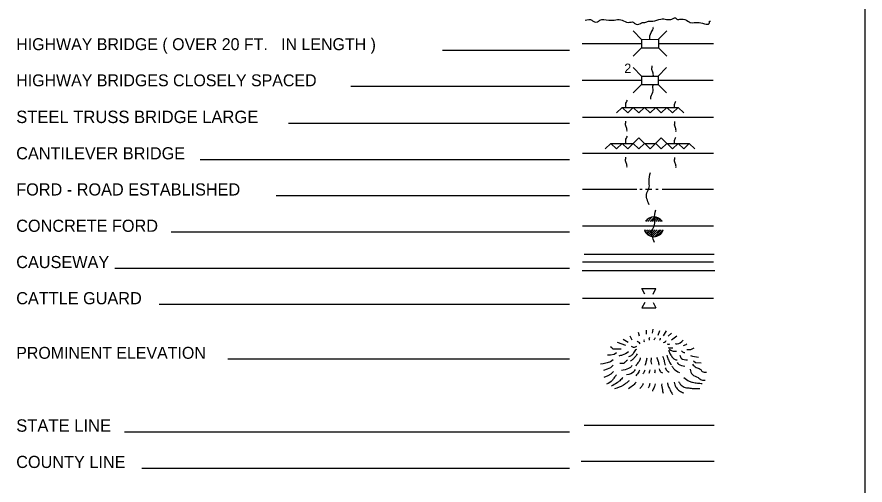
# Model space of a CAD drawing. Extents: x 1172052 to 1638052, y 15900200 to 16275684.
# Drawn here: x 1605823 to 1636052, y 16021555 to 16038234 of the extents above; entities that cross this region are included whole.
import ezdxf

# ---------------------------------------------------------------- set-up
doc = ezdxf.new("R2010")
doc.units = 0
doc.layers.add('L12', color=7, linetype='Continuous')
doc.layers.add('L23', color=7, linetype='Continuous')

msp = doc.modelspace()

# ---------------------------------------------------------------- linework, layer by layer
at = {"layer": 'L12'}
for p, q in [((1625971, 16037290), (1628088, 16037290)), ((1628690, 16037290), (1630649, 16037290)), ((1625966, 16035980), (1628083, 16035980)), ((1628680, 16035980), (1630639, 16035980)), ((1625982, 16034660), (1630654, 16034660)), ((1625982, 16033377), (1630654, 16033377)), ((1625982, 16032094), (1627914, 16032094)), ((1628030, 16032094), (1628104, 16032094)), ((1628231, 16032094), (1628458, 16032094)), ((1628590, 16032094), (1628674, 16032094)), ((1628817, 16032094), (1630654, 16032094)), ((1625982, 16030795), (1630654, 16030795)), ((1625982, 16029512), (1630654, 16029512)), ((1625982, 16028213), (1630654, 16028213))]:
    msp.add_line(p, q, dxfattribs=at)
at = {"layer": 'L23'}
for p, q in [((1636052, 15907051), (1636052, 16081292)), ((1628088, 16037437), (1627787, 16037738)), ((1628690, 16037438), (1628991, 16037738)), ((1628088, 16037437), (1628690, 16037438)), ((1628088, 16037437), (1628088, 16037137)), ((1628690, 16037438), (1628690, 16037137)), ((1628088, 16037137), (1627787, 16036836)), ((1628088, 16037137), (1628690, 16037137)), ((1628690, 16037137), (1628991, 16036836)), ((1620997, 16037052), (1625517, 16037052)), ((1628083, 16036128), (1627782, 16036429)), ((1628680, 16036128), (1628981, 16036429)), ((1628083, 16036128), (1628083, 16035827)), ((1628083, 16036128), (1628680, 16036128)), ((1628680, 16036128), (1628680, 16035827)), ((1617729, 16035764), (1625517, 16035764)), ((1628083, 16035827), (1627782, 16035531)), ((1628083, 16035827), (1628680, 16035827)), ((1628680, 16035827), (1628981, 16035531)), ((1627191, 16034813), (1627391, 16035014)), ((1627381, 16035014), (1629387, 16035014)), ((1627391, 16035014), (1627592, 16034813)), ((1627592, 16034813), (1627787, 16035014)), ((1627787, 16035014), (1627988, 16034813)), ((1627988, 16034813), (1628189, 16035014)), ((1628189, 16035014), (1628389, 16034813)), ((1628389, 16034813), (1628590, 16035014)), ((1628590, 16035014), (1628791, 16034813)), ((1628791, 16034813), (1628991, 16035014)), ((1628991, 16035014), (1629192, 16034813)), ((1629192, 16034813), (1629387, 16035014)), ((1629387, 16035014), (1629588, 16034813)), ((1615506, 16034454), (1625517, 16034454)), ((1627592, 16033530), (1627988, 16033931)), ((1627988, 16033931), (1628389, 16033530)), ((1628389, 16033530), (1628791, 16033931)), ((1628791, 16033931), (1629192, 16033530)), ((1626790, 16033530), (1626990, 16033731)), ((1626990, 16033731), (1627191, 16033530)), ((1626990, 16033731), (1627787, 16033731)), ((1627191, 16033530), (1627391, 16033731)), ((1627391, 16033731), (1627592, 16033530)), ((1627787, 16033731), (1627988, 16033530)), ((1627988, 16033530), (1628189, 16033731)), ((1628189, 16033731), (1628590, 16033731)), ((1628590, 16033731), (1628791, 16033530)), ((1628791, 16033530), (1628991, 16033731)), ((1628991, 16033731), (1629789, 16033731)), ((1629192, 16033530), (1629387, 16033731)), ((1629387, 16033731), (1629588, 16033530)), ((1629588, 16033530), (1629789, 16033731)), ((1629789, 16033731), (1629989, 16033530)), ((1612354, 16033160), (1625517, 16033160)), ((1615058, 16031872), (1625517, 16031872)), ((1628242, 16030948), (1628363, 16031080)), ((1628305, 16030948), (1628458, 16031096)), ((1628389, 16030948), (1628548, 16031106)), ((1628458, 16030948), (1628606, 16031106)), ((1628521, 16030948), (1628659, 16031080)), ((1628590, 16030948), (1628706, 16031064)), ((1628674, 16030948), (1628748, 16031027)), ((1628738, 16030948), (1628791, 16030996)), ((1628796, 16030948), (1628817, 16030964)), ((1611325, 16030578), (1625517, 16030578)), ((1628205, 16030631), (1628231, 16030647)), ((1628220, 16030578), (1628300, 16030647)), ((1628257, 16030536), (1628374, 16030647)), ((1628289, 16030504), (1628437, 16030647)), ((1628321, 16030473), (1628506, 16030647)), ((1628374, 16030446), (1628574, 16030647)), ((1628416, 16030420), (1628638, 16030647)), ((1628479, 16030415), (1628722, 16030647)), ((1628548, 16030404), (1628791, 16030647)), ((1628632, 16030420), (1628854, 16030647)), ((1626040, 16029781), (1630670, 16029781)), ((1609313, 16029285), (1625517, 16029285)), ((1625966, 16029205), (1630697, 16029205)), ((1628199, 16028361), (1628099, 16028561)), ((1628099, 16028561), (1628595, 16028561)), ((1628500, 16028361), (1628595, 16028561)), ((1628199, 16028060), (1628099, 16027864)), ((1628500, 16028060), (1628595, 16027864)), ((1610892, 16027996), (1625517, 16027996)), ((1628099, 16027864), (1628595, 16027864)), ((1613342, 16026053), (1625517, 16026053)), ((1626040, 16023693), (1630670, 16023693)), ((1609656, 16023455), (1625517, 16023455)), ((1625939, 16022404), (1630670, 16022404)), ((1610274, 16022162), (1625517, 16022162))]:
    msp.add_line(p, q, dxfattribs=at)
for points in [[(1628479, 16026961), (1628506, 16027114)], [(1627756, 16026718), (1627682, 16026861)], [(1628014, 16026856), (1627983, 16026993)], [(1628257, 16026935), (1628263, 16027077)], [(1628680, 16026898), (1628738, 16027062)], [(1628865, 16026877), (1628975, 16027046)], [(1629034, 16026856), (1629155, 16026972)], [(1629155, 16026729), (1629340, 16026872)], [(1627523, 16026528), (1627233, 16026639)], [(1627613, 16026629), (1627434, 16026745)], [(1629583, 16026528), (1629672, 16026560), (1629704, 16026586)], [(1627196, 16026264), (1627106, 16026206), (1626980, 16026180), (1626874, 16026180)], [(1627365, 16026396), (1627075, 16026396), (1627022, 16026444), (1626980, 16026481)], [(1629704, 16026380), (1629847, 16026380), (1629958, 16026444)], [(1627075, 16026011), (1626980, 16025948), (1626863, 16025905), (1626716, 16025879), (1626621, 16025868)], [(1629831, 16026169), (1629905, 16026143), (1630121, 16026111)], [(1629942, 16025979), (1630005, 16025926), (1630216, 16025911)], [(1627080, 16025821), (1626980, 16025731), (1626863, 16025678), (1626731, 16025636)], [(1627091, 16025604), (1626990, 16025504), (1626879, 16025451), (1626747, 16025388)]]:
    msp.add_lwpolyline(points, dxfattribs=at)
for start, end in [(33.1356, 146.8644), (198.6495, 341.3505)]:
    msp.add_arc((1628523, 16030758), 355, start, end, dxfattribs=at)
for points in [[(1626071, 16038119), (1626314, 16038119), (1626357, 16038082), (1626557, 16038082), (1626599, 16038119), (1626916, 16038119), (1627397, 16038119), (1627608, 16038039), (1627809, 16038039), (1627846, 16037997), (1628046, 16037997), (1628125, 16038039), (1628205, 16038039), (1628331, 16038082), (1628490, 16038082), (1628775, 16038161), (1629171, 16038161), (1629255, 16038198), (1629298, 16038198), (1629340, 16038161), (1629498, 16038161), (1629741, 16038082), (1629820, 16038039), (1630137, 16038039), (1630507, 16038039), (1630507, 16038082), (1630549, 16038082)], [(1628379, 16037448), (1628379, 16037496), (1628463, 16037738), (1628506, 16037823), (1628506, 16037865)], [(1628506, 16036139), (1628506, 16036202), (1628463, 16036329), (1628463, 16036487), (1628463, 16036498)], [(1628421, 16035304), (1628421, 16035394), (1628506, 16035605), (1628506, 16035806), (1628532, 16035827)], [(1627523, 16035030), (1627523, 16035119), (1627582, 16035273)], [(1629266, 16035030), (1629266, 16035119), (1629313, 16035236)], [(1627566, 16034164), (1627566, 16034227), (1627523, 16034354), (1627523, 16034512), (1627523, 16034523)], [(1629313, 16034153), (1629313, 16034222), (1629271, 16034349), (1629271, 16034502), (1629271, 16034512)], [(1627523, 16033747), (1627523, 16033836), (1627582, 16033989)], [(1629266, 16033747), (1629266, 16033836), (1629313, 16033952)], [(1627566, 16032881), (1627566, 16032944), (1627523, 16033071), (1627523, 16033229), (1627523, 16033240)], [(1629313, 16032870), (1629313, 16032939), (1629271, 16033060), (1629271, 16033219), (1629271, 16033229)], [(1628358, 16031539), (1628273, 16031962), (1628358, 16032173), (1628358, 16032368), (1628405, 16032696)], [(1628548, 16030203), (1628463, 16030631), (1628548, 16030837), (1628548, 16031038), (1628595, 16031360)], [(1628374, 16026718), (1628363, 16026771), (1628379, 16026819)], [(1628532, 16026729), (1628564, 16026771), (1628579, 16026813)], [(1627904, 16026497), (1627824, 16026460), (1627724, 16026486)], [(1628041, 16026586), (1627983, 16026645), (1627930, 16026676)], [(1628183, 16026660), (1628183, 16026713), (1628173, 16026718)], [(1628733, 16026713), (1628748, 16026740), (1628764, 16026787)], [(1628865, 16026629), (1628938, 16026671), (1628965, 16026703)], [(1628997, 16026581), (1629049, 16026571), (1629092, 16026586)], [(1629282, 16026602), (1629356, 16026586), (1629567, 16026713)], [(1627624, 16026296), (1627397, 16026185), (1627275, 16026153)], [(1627904, 16026386), (1627872, 16026370), (1627782, 16026227), (1627698, 16026153), (1627624, 16026122)], [(1627930, 16026227), (1627882, 16026153), (1627809, 16026064), (1627724, 16025995), (1627687, 16025969)], [(1629039, 16026454), (1629081, 16026444), (1629197, 16026444)], [(1629055, 16026365), (1629092, 16026243), (1629171, 16026127), (1629266, 16026037), (1629356, 16026011)], [(1629070, 16026396), (1629181, 16026338), (1629329, 16026328)], [(1629514, 16026338), (1629588, 16026280), (1629630, 16026280)], [(1627582, 16026006), (1627523, 16025953), (1627439, 16025889), (1627312, 16025889)], [(1628041, 16026085), (1627999, 16025963), (1627914, 16025847), (1627882, 16025794)], [(1628273, 16026080), (1628242, 16025937), (1628205, 16025810)], [(1628432, 16026085), (1628421, 16025963), (1628437, 16025863)], [(1628622, 16026095), (1628680, 16025963), (1628706, 16025831)], [(1628833, 16026143), (1628896, 16025963), (1628912, 16025863), (1628938, 16025821)], [(1628991, 16026180), (1629007, 16026095), (1629049, 16026021), (1629092, 16025905), (1629150, 16025847)], [(1629356, 16025921), (1629408, 16025863), (1629630, 16025794)], [(1629456, 16026185), (1629509, 16026069), (1629725, 16026021)], [(1627750, 16025810), (1627714, 16025763), (1627624, 16025705), (1627370, 16025636)], [(1627856, 16025673), (1627814, 16025594), (1627550, 16025478)], [(1628014, 16025652), (1627988, 16025588), (1627882, 16025446)], [(1628205, 16025652), (1628183, 16025588), (1628131, 16025504)], [(1628379, 16025662), (1628363, 16025573), (1628347, 16025530)], [(1628558, 16025662), (1628558, 16025620), (1628548, 16025536)], [(1628717, 16025694), (1628748, 16025610), (1628833, 16025551)], [(1628933, 16025736), (1628965, 16025662), (1629065, 16025578)], [(1629171, 16025789), (1629229, 16025710), (1629440, 16025562)], [(1629815, 16025678), (1629899, 16025493), (1630100, 16025388), (1630222, 16025303), (1630359, 16025293)], [(1629899, 16025863), (1630031, 16025747), (1630174, 16025689), (1630248, 16025604), (1630396, 16025573)], [(1627191, 16025478), (1627122, 16025393), (1627048, 16025293), (1626837, 16025145)], [(1627423, 16025388), (1627312, 16025272), (1627212, 16025198), (1627006, 16025076)], [(1629598, 16025388), (1629789, 16025256), (1629905, 16025219), (1630079, 16025187), (1630248, 16025177)], [(1627640, 16025272), (1627597, 16025235), (1627439, 16025113), (1627117, 16024981)], [(1627898, 16025219), (1627798, 16025118), (1627624, 16024986)], [(1628146, 16025177), (1628104, 16025087), (1628030, 16024997)], [(1628379, 16025171), (1628342, 16025055), (1628321, 16025018)], [(1628574, 16025161), (1628548, 16025071), (1628490, 16024939), (1628474, 16024902)], [(1628806, 16025161), (1628806, 16025060), (1628817, 16025029), (1628833, 16024897), (1628854, 16024828)], [(1629012, 16025198), (1629034, 16025087), (1629092, 16024971), (1629129, 16024886), (1629197, 16024786)], [(1629250, 16025219), (1629271, 16025129), (1629329, 16025018), (1629440, 16024913), (1629588, 16024839)], [(1629408, 16025245), (1629466, 16025145), (1629604, 16025045), (1629773, 16025013), (1629931, 16024997), (1630158, 16024997)]]:
    msp.add_spline(points, degree=3, dxfattribs=at)

# ---------------------------------------------------------------- texts
for s, height, p in [('HIGHWAY BRIDGE ( OVER 20 FT.   IN LENGTH )', 425.01, (1605797, 16037052)), ('2', 333, (1627471, 16036239)), ('HIGHWAY BRIDGES CLOSELY SPACED', 425.01, (1605797, 16035764)), ('STEEL TRUSS BRIDGE LARGE', 441.61, (1605797, 16034454)), ('CANTILEVER BRIDGE', 433.31, (1605797, 16033160)), ('FORD - ROAD ESTABLISHED', 433.31, (1605797, 16031872)), ('CONCRETE FORD', 433.31, (1605797, 16030578)), ('CAUSEWAY', 433.3, (1605797, 16029285)), ('CATTLE GUARD', 433.31, (1605797, 16027996)), ('PROMINENT ELEVATION', 425.01, (1605797, 16026053)), ('STATE LINE', 441.6, (1605797, 16023455)), ('COUNTY LINE', 433.31, (1605797, 16022162))]:
    msp.add_text(s, height=height, dxfattribs=at).set_placement(p)

doc.saveas('drawing.dxf')
